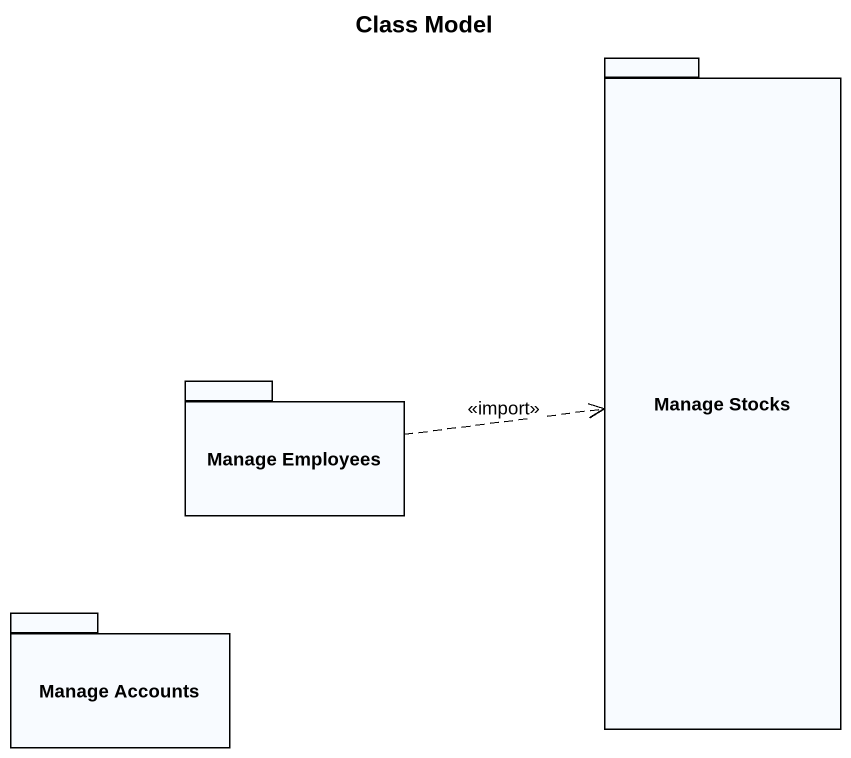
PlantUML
@startuml
title Class Model
package "Manage Stocks" as Manage_Stocks {
}
package "Manage Employees" as Manage_Employees {
}
package "Manage Accounts" as Manage_Accounts {
}
Manage_Employees .right.> Manage_Stocks : <<import>>
@enduml
